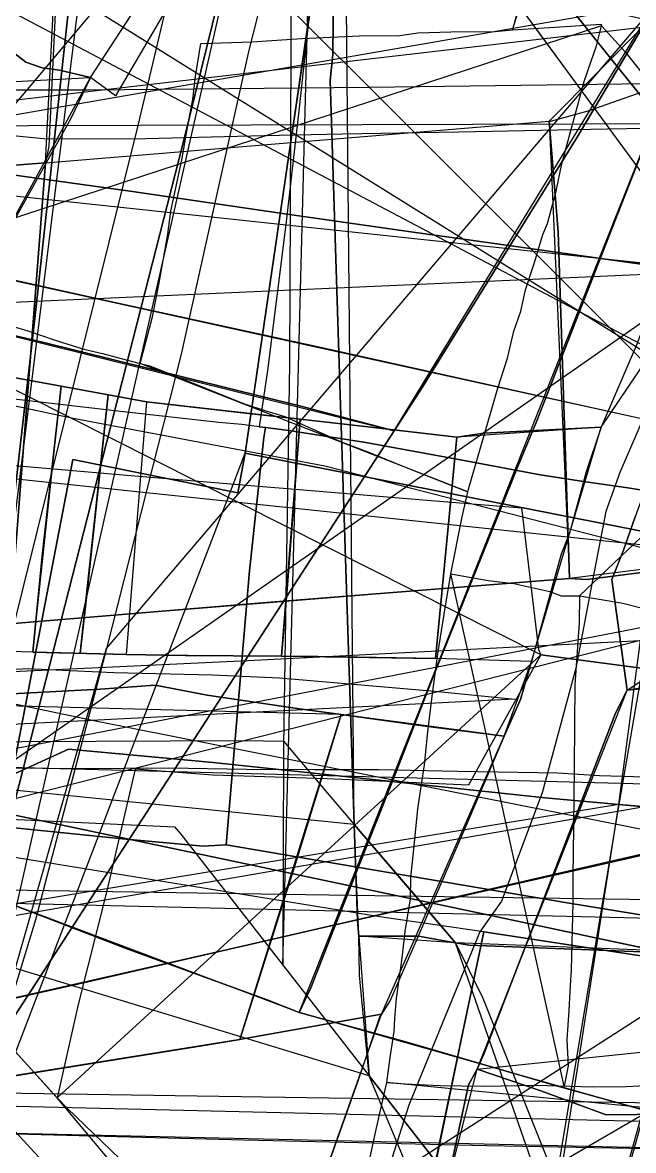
# Model space of a CAD drawing. Extents: x -6790 to 12600, y -1098 to 2171.
# Drawn here: x 247.7 to 294.5, y 239.5 to 325.9 of the extents above; entities that cross this region are included whole.
import ezdxf

# ---------------------------------------------------------------- set-up
doc = ezdxf.new("R2010")
doc.units = 0

msp = doc.modelspace()

# ---------------------------------------------------------------- linework, layer by layer
for points in [[(273.011, 566.769), (271.238, 558.736), (267.267, 540.288), (259.546, 503.557), (258.891, 500.822), (256.872, 459.622), (253.767, 402.415), (252.205, 369.351), (251.312, 350.613), (249.68, 316.396), (249.426, 315.129), (221.478, 313.005), (221.952, 331.559), (222.118, 385.626), (222.289, 409.28), (222.815, 464.58), (223.302, 499.559), (215.453, 500.954), (212.137, 557.979), (209.489, 607.653)], [(303.732, 173.172), (284.394, 158.059), (280.589, 155.094), (239.695, 139.539), (201.793, 125.282), (186.196, 119.29), (143.088, 126.275), (131.294, 128.186), (128.262, 128.676), (124.379, 129.278), (118.024, 129.785), (110.821, 133.719), (105.273, 136.844), (100.214, 139.673), (92.049, 145.144), (84.218, 150.48), (80.215, 153.149), (696.254, 582.599)], [(295.527, 254.346), (282.987, 256.267), (282.987, 256.267), (275.18, 257.406), (243.894, 262.47), (248.636, 303.439), (252.679, 340.689), (257.881, 385.103), (254.401, 421.172), (259.866, 448.662), (266.622, 485.069), (280.23, 555.874), (288.74, 549.561), (289.133, 549.075), (291.654, 548.335), (311.75, 543.988)], [(516.56, 78.963), (56.404, 538.367)], [(296.406, 463.655), (291.419, 441.409), (289.122, 433.64), (287.155, 425.173), (286.658, 420.903), (283.312, 405.172), (278.24, 380.016), (273.148, 355.396), (271.466, 350.135), (269.741, 342.414), (265.005, 323.742), (259.803, 300.497), (254.097, 277.969), (460.985, 520.298)], [(269.474, 370.142), (262.534, 343.426), (256.466, 317.891), (245.421, 273.547), (238.81, 247.23), (235.874, 235.519), (235.255, 231.251), (235.157, 228.091), (235.641, 225.443), (223.7, 509.595)], [(315.84, 481.476), (286.979, 491.182), (261.787, 499.708), (258.891, 500.822), (256.872, 459.622), (253.767, 402.415), (252.205, 369.351), (251.312, 350.613), (249.68, 316.396), (249.426, 315.129), (249.426, 315.129), (287.99, 318.311), (288.093, 318.319), (290.99, 319.109), (309.432, 325.584)], [(335.423, 271.592), (244.455, 399.119), (244.455, 399.119), (245.141, 398.117), (248.904, 389.727), (249.742, 387.841), (251.989, 382.94), (253.355, 379.898), (254.964, 376.116), (259.709, 365.44), (260.378, 364.133), (261.095, 363.958), (264.097, 360.142), (266.432, 357.042), (270.917, 351.162), (274.336, 346.891), (277.145, 343.365), (280.357, 339.236), (283.067, 335.626), (285.995, 331.879), (289.623, 326.956), (292.784, 323.022), (295.158, 320.104)], [(146.37, 394.556), (159.266, 365.447), (166.354, 349.384), (171.331, 340.561), (182.492, 324.574), (195.84, 304.062), (209.113, 282.72), (222.234, 268.543), (239.642, 249.061), (248.921, 239.037), (252.77, 232.06), (260.669, 214.258), (267.164, 193.528), (273.018, 181.219), (279.875, 175.926), (302.288, 163.737)], [(257.881, 385.103), (252.679, 340.689), (248.636, 303.439), (243.894, 262.47), (230.9, 264.724), (226.733, 265.552), (226.238, 265.651), (204.249, 268.197), (196.715, 269.136), (193.146, 269.428), (186.394, 270.209), (189.255, 298.574), (192.079, 326.144), (198.606, 392.913)], [(255.123, 238.901), (251.089, 242.772), (250.307, 243.572), (249.894, 243.995), (246.684, 247.583), (229.706, 266.274), (214.02, 283.38), (209.307, 288.624), (209.222, 288.776), (208.31, 290.424), (203.484, 297.841), (193.919, 313.071), (180.848, 334.181), (175.845, 342.551), (175.718, 342.652), (175.231, 343.041), (171.815, 351.402), (159.05, 384.13)], [(208.466, 380.284), (203.636, 298.258), (201.862, 271.648), (201.571, 267.292), (223.672, 265.969), (259.291, 264.316), (259.78, 263.735), (266.548, 255.079), (274.203, 245.258), (273.473, 252.964), (273.412, 255.947), (273.314, 257.106), (273.071, 264.492), (271.986, 297.377), (271.222, 321.432), (271.417, 323.419), (271.525, 333.221), (272.074, 355.061), (272.17, 359.763), (272.56, 379.096)], [(559.298, 356.173), (85.187, 301.129), (85.187, 301.129), (100.686, 307.605), (132.216, 322.733), (156.049, 331.81), (172.981, 338.339), (200.264, 348.424), (224.628, 357.341), (235.722, 361.535), (254.3, 369.656), (269.322, 372.894), (290.129, 376.344), (302.178, 378.998)], [(559.298, 356.173), (85.187, 301.129), (85.187, 301.129), (100.686, 307.605), (132.216, 322.733), (156.049, 331.81), (172.981, 338.339), (200.264, 348.424), (224.628, 357.341), (235.722, 361.535), (254.3, 369.656), (269.322, 372.894), (290.129, 376.344), (302.178, 378.998)], [(295.158, 320.104), (292.784, 323.022), (289.623, 326.956), (285.995, 331.879), (283.067, 335.626), (280.357, 339.236), (277.145, 343.365), (274.336, 346.891), (270.917, 351.162), (266.432, 357.042), (264.097, 360.142), (261.095, 363.958), (260.378, 364.133), (259.709, 365.44), (254.964, 376.116)], [(355.612, 263.115), (216.079, 349.947), (216.079, 349.947), (226.794, 354.437), (232.072, 357.927), (239.693, 364.967), (244.514, 368.826), (252.235, 373.127), (254.561, 374.78), (263.24, 367.429), (270, 359.952), (277.216, 352.234), (281.123, 348.855), (291.8, 343.571), (301.942, 342.22)], [(300.07, 265.404), (293.329, 266.02), (287.695, 266.536), (262.266, 269.224), (251.178, 270.263), (242.042, 266.102), (222.481, 257.528), (219.82, 255.84), (208.457, 249.048), (194.506, 240.821), (187.826, 237.024), (186.532, 236.532), (156.803, 229.361), (156.449, 235.3), (155.952, 243.415), (154.026, 274.833), (152.137, 307.582), (150.982, 323.152), (148.26, 366.55), (160.073, 371.466)], [(197.314, 370.839), (200.833, 360.279), (203.5, 352.273), (206.393, 343.835), (208.567, 337.178), (211.648, 327.706), (213.922, 321.124), (216.411, 313.361), (216.825, 312.07), (218.021, 308.352), (221.81, 297.412), (226.16, 285.017), (233.751, 263.97), (238.848, 249.353), (251.977, 252.303), (301.322, 263.655)], [(359.158, 267.405), (214.904, 343.544), (214.904, 343.544), (215.458, 347.182), (216.292, 350.897), (216.885, 353.912), (217.617, 357.422), (219.037, 357.993), (222.536, 358.891), (225.89, 359.802), (227.66, 360.694), (229.899, 362.092), (231.233, 363.119), (233.131, 365.345), (234.924, 367.888), (236.8, 370.695)], [(235.641, 225.443), (239.627, 239.888), (246.227, 262.967), (259.936, 316.56), (266.31, 342.446), (238.969, 349.548), (217.397, 355.138), (201.902, 359.058), (189.761, 293.463), (183.137, 257.742), (179.683, 239.689), (181.375, 239.13)], [(323.004, 342.564), (288.738, 351.368), (274.424, 354.938), (269.92, 356.553), (269.794, 356.599), (266.31, 342.446), (259.936, 316.56), (246.227, 262.967), (239.627, 239.888), (235.641, 225.443), (235.985, 215.479), (237.379, 215.018), (237.379, 215.018), (255.557, 204.834), (256.999, 204.122), (253.901, 195.081), (269.944, 185.082), (266.014, 165.283), (265.651, 163.723), (260.011, 129.493), (258.88, 121.157), (258.352, 119.992), (253.7, 92.496)], [(264.293, 336.49), (254.79, 320.269), (252.856, 321.669), (250.486, 322.216), (249.155, 322.408), (247.925, 322.826), (245.951, 324.36), (242.522, 324.755), (231.545, 326.097)], [(299.974, 333.632), (290.15, 317.092), (278.318, 298.009), (276.114, 294.613), (262.3, 273.332), (241.265, 240.976), (264.633, 240.341), (283.226, 239.927), (310.578, 239.398)], [(243.919, 331.763), (236.24, 311.709), (229.929, 295.059), (222.618, 276.32), (219.996, 270.415), (245.033, 259.077), (246.873, 258.363), (246.873, 258.363), (255.512, 255.014), (266.409, 251.065), (268.85, 250.094), (269.735, 251.993), (271.433, 256.309), (276.15, 268.184), (279.075, 275.731), (282.032, 283.003), (285.48, 291.572), (287.005, 295.257), (293.497, 311.832), (297.386, 321.759)], [(243.919, 331.763), (236.24, 311.709), (229.929, 295.059), (222.618, 276.32), (219.996, 270.415), (245.033, 259.077), (246.873, 258.363), (246.873, 258.363), (255.512, 255.014), (266.409, 251.065), (268.85, 250.094), (269.735, 251.993), (271.433, 256.309), (276.15, 268.184), (279.075, 275.731), (282.032, 283.003), (285.48, 291.572), (287.005, 295.257), (293.497, 311.832), (297.386, 321.759)], [(811.441, 252.44), (77.961, 330.604), (77.961, 330.604), (122.825, 322.182), (148.197, 318.234), (158.59, 316.376), (195.167, 308.189), (215.14, 303.37), (227.506, 300.7), (251.543, 295.59), (270.819, 291.933), (304.203, 283.34)], [(296.8, 325.743), (289.553, 327.431), (284.554, 328.598), (282.885, 328.787), (277.924, 329.366), (269.965, 330.172), (269.724, 327.354), (268.814, 319.101), (267.86, 310.602), (266.415, 299.242), (265.793, 294.934), (266.261, 294.872), (268.056, 294.63), (273.947, 293.722), (281.626, 292.315), (287.315, 291.248), (290.805, 290.715), (294.014, 290.253), (299.832, 289.323)], [(269.724, 327.354), (268.814, 319.101), (267.86, 310.602), (266.415, 299.242), (265.793, 294.934), (264.465, 295.113), (262.706, 295.243), (255.402, 296.065), (245.668, 297.19), (239.215, 298.127), (235.804, 298.531), (227.26, 299.67), (221.297, 300.456), (217.699, 300.629), (212.125, 301.321), (207.33, 301.963), (199.947, 302.893), (196.147, 303.304), (189.239, 304.061), (185.036, 304.357), (174.934, 306.001), (168.574, 306.866)], [(159.946, 316.716), (252.856, 321.669), (252.856, 321.669), (250.486, 322.216), (249.155, 322.408), (247.925, 322.826), (245.951, 324.36), (242.522, 324.755), (231.545, 326.097), (229.616, 326.379), (225.259, 311.363), (223.368, 305.307), (212.646, 308.03), (211.735, 308.179), (211.586, 309.538), (209.167, 310.316), (197.634, 313.514), (192.398, 298.525), (192.39, 296.872), (187.768, 297.609), (176.621, 297.67), (174.985, 304.992), (174.596, 306.137), (171.487, 304.869)], [(210.218, 326.835), (212.165, 324.249), (213.646, 322.317), (215.08, 320.446), (218.481, 315.952), (220.189, 313.7), (221.466, 312.916), (225.339, 310.056), (226.878, 309.06), (234.849, 303.898), (236.562, 311.085), (237.784, 315.588), (244.856, 314.491), (255.91, 312.961), (267.581, 311.239), (277.578, 309.834), (282.168, 309.189), (299.395, 306.768)], [(231.545, 326.097), (242.522, 324.755), (245.951, 324.36), (247.925, 322.826), (249.155, 322.408), (250.486, 322.216), (252.856, 321.669), (251.357, 318.532), (242.656, 302.936), (240.266, 298.473), (237.878, 295.513), (229.717, 282.233), (224.274, 273.702), (221.86, 270.065), (210.564, 250.481), (207.99, 245.648), (205.795, 241.802), (200.436, 242.018), (197.179, 241.822), (191.631, 242.063), (173.748, 243.046), (163.656, 243.64)], [(245.649, 302.974), (248.073, 302.268), (250.147, 301.565), (252.359, 300.879), (253.783, 300.535), (255.984, 299.958), (256.664, 299.78), (257.604, 303.339), (258.137, 305.934), (258.8, 309.668), (259.025, 311.43), (259.379, 313.076), (259.897, 315.485), (260.354, 318.132), (260.696, 319.986), (260.913, 321.749), (261.325, 324.258), (265.222, 324.39), (269.063, 324.657), (274.017, 324.886), (276.384, 324.854), (277.932, 325.082), (280.473, 325.155), (283.87, 325.188), (285.176, 325.316), (289.632, 325.598), (291.975, 325.743), (292.005, 325.624), (234.448, 306.776)], [(274.278, 239.022), (274.697, 240.906), (275.155, 242.962), (275.552, 244.749), (275.831, 246.662), (276.12, 248.638), (276.174, 249.629), (276.31, 251.157), (276.606, 253.325), (276.764, 254.487), (276.961, 256.284), (277.37, 258.804), (277.413, 260.418), (277.629, 262.601), (277.935, 265.69), (278.438, 269.049), (278.697, 271.574), (279.036, 274.303), (279.457, 277.539), (279.954, 280.575), (280.462, 283.682), (281.333, 288.045), (281.81, 290.146), (283.194, 294.907), (284.057, 297.874), (284.814, 300.167), (285.292, 302.236), (285.831, 303.771), (286.193, 305.397), (286.862, 307.513), (287.51, 309.641), (287.861, 310.495), (288.531, 312.964), (288.966, 315.054), (289.753, 317.969), (290.67, 321.367), (291.218, 322.922), (291.628, 324.088), (292.005, 325.624), (293.808, 323.615), (295.162, 321.912)], [(297.303, 300.469), (293.415, 291.425), (292.325, 288.449), (291.294, 283.029), (290.027, 276.46), (287.464, 266.915), (284.342, 258.608), (282.692, 256.281), (279.599, 248.739), (277.248, 243.008), (274.639, 234.841), (272.686, 229.24), (437.585, 325.037)], [(162.528, 324.503), (180.052, 320.716), (208, 314.678), (208.224, 314.629), (214.341, 313.296), (222.48, 311.514), (231.724, 309.54), (242.05, 307.262), (253.896, 304.649), (270.619, 300.999), (301.168, 294.212)], [(299.362, 241.505), (288.379, 244.535), (276.909, 247.889), (268.85, 250.094), (269.735, 251.993), (271.433, 256.309), (276.15, 268.184), (279.075, 275.731), (282.032, 283.003), (285.48, 291.572), (287.005, 295.257), (293.497, 311.832), (297.386, 321.759)], [(299.362, 241.505), (288.379, 244.535), (276.909, 247.889), (268.85, 250.094), (269.735, 251.993), (271.433, 256.309), (276.15, 268.184), (279.075, 275.731), (282.032, 283.003), (285.48, 291.572), (287.005, 295.257), (293.497, 311.832), (297.386, 321.759)], [(329.224, 318.972), (290.328, 281.984), (290.328, 281.984), (293.632, 281.416), (295.252, 281.007)], [(294.652, 301.111), (291.986, 294.889), (282.983, 294.451), (280.92, 294.144), (280.92, 294.144), (273.67, 294.977), (268.932, 295.511), (264.768, 295.981), (257.156, 296.829), (250.627, 298.038), (247.688, 298.583), (237.682, 300.326), (237.708, 302.315), (238.825, 311.625), (239.592, 317.948), (246.401, 317.284), (249.552, 316.968), (257.096, 317.002), (266.13, 317.21), (272.168, 317.339), (281.048, 317.514), (292.433, 317.722), (302.911, 317.907)], [(294.652, 301.111), (291.986, 294.889), (282.983, 294.451), (280.92, 294.144), (280.92, 294.144), (273.67, 294.977), (268.932, 295.511), (264.768, 295.981), (257.156, 296.829), (250.627, 298.038), (247.688, 298.583), (237.682, 300.326), (237.708, 302.315), (238.825, 311.625), (239.592, 317.948), (246.401, 317.284), (249.552, 316.968), (257.096, 317.002), (266.13, 317.21), (272.168, 317.339), (281.048, 317.514), (292.433, 317.722), (302.911, 317.907)], [(299.395, 306.768), (282.168, 309.189), (277.578, 309.834), (267.581, 311.239), (255.91, 312.961), (244.856, 314.491), (237.784, 315.588), (236.562, 311.085), (234.849, 303.898), (236.409, 292.891), (255.951, 291.194), (278.65, 289.322), (285.874, 288.718), (287.183, 277.878), (287.37, 277.472), (287.37, 277.472), (310.603, 274.394)], [(819.413, 230.742), (92.901, 307.155), (92.901, 307.155), (151.382, 293.108), (169.37, 289.883), (205.992, 282.358), (253.365, 272.396), (302.959, 262.577)], [(294.652, 301.111), (291.986, 294.889), (290.84, 291.48), (289.555, 286.79), (288.913, 285.165), (287.842, 281.324), (286.652, 276.968), (286.652, 276.968), (285.793, 274.056), (284.548, 271.242), (281.777, 264.725), (278.132, 256.355), (275.806, 251.014), (275.157, 249.968), (275.012, 249.735), (273.354, 244.832), (270.087, 235.734)], [(294.652, 301.111), (291.986, 294.889), (290.84, 291.48), (289.555, 286.79), (288.913, 285.165), (287.842, 281.324), (286.652, 276.968), (286.652, 276.968), (285.793, 274.056), (284.548, 271.242), (281.777, 264.725), (278.132, 256.355), (275.806, 251.014), (275.157, 249.968), (275.012, 249.735), (273.354, 244.832), (270.087, 235.734)], [(246.298, 264.297), (249.3, 264.008), (255.304, 263.396), (261.498, 262.825), (263.26, 262.933), (263.26, 262.933), (265.038, 283.889), (266.146, 294.107), (266.261, 294.872), (265.793, 294.934), (264.465, 295.113), (262.706, 295.243), (255.402, 296.065), (245.668, 297.19)], [(299.832, 289.323), (294.014, 290.253), (290.805, 290.715), (287.315, 291.248), (281.626, 292.315), (273.947, 293.722), (268.056, 294.63), (266.261, 294.872), (266.146, 294.107), (265.038, 283.889), (265.038, 283.889), (263.26, 262.933), (271.937, 261.46), (289.53, 258.468), (306.572, 255.682)], [(236.409, 292.891), (255.951, 291.194), (278.65, 289.322), (285.874, 288.718), (287.183, 277.878), (287.37, 277.472), (287.37, 277.472), (282.944, 269.528), (281.815, 267.487), (270.982, 267.988), (262.235, 268.274), (256.294, 268.718), (254.128, 259.413), (251.921, 250.718), (250.307, 243.572), (249.894, 243.995), (246.684, 247.583)], [(311.025, 236.088), (291.752, 228.878), (275.831, 222.875), (274.109, 221.941), (242.208, 205.366), (231.998, 200.014), (229.277, 198.663), (226.52, 197.365), (196.883, 186.824), (196.724, 187.874), (198.993, 220.321), (203.155, 276.159), (203.193, 276.409), (203.193, 276.409), (208.379, 276.825), (233.057, 278.804), (246.688, 279.841), (265.734, 281.432), (289.56, 283.311), (290.873, 283.244), (334.1, 288.747)], [(318.932, 249.961), (284.017, 257.427), (248.664, 264.879), (212.935, 272.337), (208, 273.447), (207.587, 273.54), (185.198, 278.575), (179.88, 279.771), (144.465, 287.728)], [(257.993, 103.576), (257.193, 120.51), (256.14, 137.604), (256.406, 139.332), (258.529, 148.532), (258.651, 149.025), (263.59, 168.877), (267.955, 187.023), (270.831, 198.72), (273.204, 208.369), (275.255, 216.518), (277.8, 227.561), (278.605, 230.585), (279.76, 234.923), (281.806, 244.561), (282.479, 245.763), (282.988, 246.915), (285.36, 253.045), (293.088, 273.018), (293.976, 274.761), (292.806, 283.226), (293.683, 285.488), (294.591, 288.028)], [(257.993, 103.576), (257.193, 120.51), (256.14, 137.604), (256.406, 139.332), (258.529, 148.532), (258.651, 149.025), (263.59, 168.877), (267.955, 187.023), (270.831, 198.72), (273.204, 208.369), (275.255, 216.518), (277.8, 227.561), (278.605, 230.585), (279.76, 234.923), (281.806, 244.561), (282.479, 245.763), (282.988, 246.915), (285.36, 253.045), (293.088, 273.018), (293.976, 274.761), (292.806, 283.226), (293.683, 285.488), (294.591, 288.028)], [(294.591, 288.028), (293.683, 285.488), (292.806, 283.226), (293.976, 274.761), (293.976, 274.761), (310.167, 276.392)], [(294.591, 288.028), (293.683, 285.488), (292.806, 283.226), (293.976, 274.761), (293.976, 274.761), (310.167, 276.392)], [(246.839, 274.494), (253.597, 274.841), (257.814, 275.163), (261.805, 274.387), (268.886, 273.346), (272.077, 272.9), (278.312, 272.026), (284.548, 271.242), (285.793, 274.056), (286.652, 276.968), (279.283, 277.18), (270.278, 277.355), (267.499, 277.372), (260.12, 277.417), (255.598, 277.505), (248.56, 277.673), (248.448, 277.676), (238.871, 277.954)], [(246.839, 274.494), (253.597, 274.841), (257.814, 275.163), (261.805, 274.387), (268.886, 273.346), (272.077, 272.9), (278.312, 272.026), (284.548, 271.242), (285.793, 274.056), (286.652, 276.968), (279.283, 277.18), (270.278, 277.355), (267.499, 277.372), (260.12, 277.417), (255.598, 277.505), (248.56, 277.673), (248.448, 277.676), (238.871, 277.954)], [(310.603, 274.394), (287.37, 277.472), (282.944, 269.528), (281.815, 267.487), (270.982, 267.988), (262.235, 268.274), (256.294, 268.718), (254.128, 259.413), (251.921, 250.718), (250.307, 243.572), (251.089, 242.772), (255.123, 238.901), (255.655, 237.656), (256.003, 236.788), (264.213, 234.874), (299.032, 226.171)], [(304.053, 242.397), (292.37, 242.265), (287.346, 244.104), (282.479, 245.763), (282.988, 246.915), (285.36, 253.045), (293.088, 273.018), (293.976, 274.761), (310.167, 276.392)], [(304.053, 242.397), (292.37, 242.265), (287.346, 244.104), (282.479, 245.763), (282.988, 246.915), (285.36, 253.045), (293.088, 273.018), (293.976, 274.761), (310.167, 276.392)], [(489.468, 262.504), (100.352, 272.677)], [(159.701, 271.551), (173.072, 271.077), (189.329, 270.5), (199.373, 270.249), (207.237, 269.948), (216.1, 269.91), (218.48, 269.69), (220.829, 269.675), (222.912, 269.749), (225.646, 269.66), (238.824, 269.22), (245.247, 268.92), (246.182, 268.817), (252.183, 268.761), (258.85, 268.82), (264.848, 268.721), (270.036, 268.706), (274.92, 268.691), (280.986, 268.577), (288.627, 268.434), (291.86, 268.236), (298.805, 268.024)], [(159.701, 271.551), (173.072, 271.077), (189.329, 270.5), (199.373, 270.249), (207.237, 269.948), (216.1, 269.91), (218.48, 269.69), (220.829, 269.675), (222.912, 269.749), (225.646, 269.66), (238.824, 269.22), (245.247, 268.92), (246.182, 268.817), (252.183, 268.761), (258.85, 268.82), (264.848, 268.721), (270.036, 268.706), (274.92, 268.691), (280.986, 268.577), (288.627, 268.434), (291.86, 268.236), (298.805, 268.024)], [(159.701, 271.551), (173.072, 271.077), (189.329, 270.5), (199.373, 270.249), (207.237, 269.948), (216.1, 269.91), (218.48, 269.69), (220.829, 269.675), (222.912, 269.749), (225.646, 269.66), (238.824, 269.22), (245.247, 268.92), (246.182, 268.817), (252.183, 268.761), (258.85, 268.82), (264.848, 268.721), (270.036, 268.706), (274.92, 268.691), (280.986, 268.577), (288.627, 268.434), (291.86, 268.236), (298.805, 268.024)], [(306.572, 255.682), (289.53, 258.468), (271.937, 261.46), (263.26, 262.933), (261.498, 262.825), (255.304, 263.396), (249.3, 264.008), (246.298, 264.297), (245.912, 262.905), (244.964, 253.358), (244.073, 243.928), (243.37, 236.493)], [(301.322, 263.655), (251.977, 252.303), (238.848, 249.353), (239.129, 246.565), (246.018, 216.775), (246.061, 216.451), (256.214, 216.897), (279.707, 217.658), (315.041, 218.892)], [(299.362, 241.505), (288.379, 244.535), (276.909, 247.889), (268.85, 250.094), (266.409, 251.065), (255.512, 255.014), (246.873, 258.363), (243.068, 247.747), (242.022, 245.856), (236.738, 231.788), (233.025, 221.662), (232.636, 220.634), (231.081, 217.516), (229.331, 214.193), (228.68, 212.97), (227.527, 208.824), (224.141, 198.333), (220.611, 187.422), (217.452, 177.655), (212.258, 161.245), (206.904, 144.327), (202.435, 130.208), (198.153, 116.212), (194.1, 102.965)], [(299.362, 241.505), (288.379, 244.535), (276.909, 247.889), (268.85, 250.094), (266.409, 251.065), (255.512, 255.014), (246.873, 258.363), (243.068, 247.747), (242.022, 245.856), (236.738, 231.788), (233.025, 221.662), (232.636, 220.634), (231.081, 217.516), (229.331, 214.193), (228.68, 212.97), (227.527, 208.824), (224.141, 198.333), (220.611, 187.422), (217.452, 177.655), (212.258, 161.245), (206.904, 144.327), (202.435, 130.208), (198.153, 116.212), (194.1, 102.965)], [(295.389, 218.07), (293.277, 220.794), (279.94, 237.897), (274.203, 245.258), (273.473, 252.964), (273.412, 255.947), (277.985, 255.932), (280.824, 255.433), (281.861, 255.251), (297.09, 254.652)], [(80.513, 210.987), (86.462, 247.533), (109.767, 246.436), (119.912, 246.133), (129.529, 245.711), (137.457, 245.051), (152.68, 244.194), (163.656, 243.64), (173.748, 243.046), (191.631, 242.063), (197.179, 241.822), (200.436, 242.018), (205.795, 241.802), (212.559, 241.529), (234.53, 241.081), (240.995, 240.984), (241.265, 240.976), (264.633, 240.341), (283.226, 239.927), (310.578, 239.398)], [(296.492, 220.874), (280.839, 229.359), (278.605, 230.585), (279.76, 234.923), (281.806, 244.561), (282.479, 245.763), (287.346, 244.104), (292.37, 242.265), (304.053, 242.397)], [(296.492, 220.874), (280.839, 229.359), (278.605, 230.585), (279.76, 234.923), (281.806, 244.561), (282.479, 245.763), (287.346, 244.104), (292.37, 242.265), (304.053, 242.397)], [(377.644, 234.775), (275.552, 244.749), (275.552, 244.749), (276.988, 244.631), (279.65, 244.509), (282.971, 244.45), (286.998, 244.526), (291.282, 244.417), (293.907, 244.427), (295.876, 244.525)]]:
    msp.add_lwpolyline(points)
for points in [[(276.312, 586.159), (272.835, 519.367), (270.145, 464.223), (268.935, 435.306), (268.732, 387.051), (268.446, 356.516), (268.232, 329.699), (268.118, 299.736), (267.652, 270.527), (267.599, 253.73), (276.312, 586.159)], [(280.23, 555.874), (266.622, 485.069), (259.866, 448.662), (254.401, 421.172), (257.881, 385.103), (252.679, 340.689), (248.636, 303.439), (243.894, 262.47), (280.23, 555.874)], [(258.891, 500.822), (256.872, 459.622), (253.767, 402.415), (252.205, 369.351), (251.312, 350.613), (249.68, 316.396), (249.426, 315.129), (258.891, 500.822)], [(226.333, 412.573), (238.915, 411.685), (276.746, 408.698), (280.736, 408.297), (279.772, 401.1), (275.269, 367.113), (272.238, 343.181), (272.076, 342.696), (271.914, 342.21), (268.655, 319.716), (264.718, 292.906), (264.157, 289.861), (251.5, 292.427), (238.341, 224.172), (234.66, 224.601), (206.859, 229.069), (194.878, 231.137), (207.258, 302.874), (219.736, 375.265), (225.752, 409.887), (226.333, 412.573)], [(239.846, 389.648), (260.806, 361.343), (280.085, 334.794), (300.883, 306.455), (314.291, 288.716), (321.916, 278.047), (327.969, 269.572), (239.846, 389.648)], [(90.869, 291.694), (104.988, 298.063), (138.482, 313.191), (175.638, 326.992), (192.783, 334.476), (219.853, 344.774), (235.884, 350.453), (247.243, 354.859), (258.708, 360.061), (271.394, 363.829), (292.467, 367.704), (312.956, 372.11), (328.402, 373.702), (346.025, 377.736), (364.444, 380.815), (370.813, 382.142), (383.128, 384.106), (406.855, 379.913), (443.799, 374.233), (474.532, 369.244), (488.97, 366.855), (506.481, 363.824), (90.869, 291.694)], [(90.869, 291.694), (104.988, 298.063), (138.482, 313.191), (175.638, 326.992), (192.783, 334.476), (219.853, 344.774), (235.884, 350.453), (247.243, 354.859), (258.708, 360.061), (271.394, 363.829), (292.467, 367.704), (312.956, 372.11), (328.402, 373.702), (346.025, 377.736), (364.444, 380.815), (370.813, 382.142), (383.128, 384.106), (406.855, 379.913), (443.799, 374.233), (474.532, 369.244), (488.97, 366.855), (506.481, 363.824), (90.869, 291.694)], [(310.818, 350.153), (308.564, 350.612), (297.798, 353.738), (297.141, 356.051), (270.409, 358.615), (252.464, 360.265), (211.554, 366.995), (211.225, 367.116), (208.898, 330.91), (208.656, 321.783), (208.499, 315.891), (208.224, 314.629), (214.341, 313.296), (222.48, 311.514), (231.724, 309.54), (242.05, 307.262), (253.896, 304.649), (270.619, 300.999), (301.168, 294.212), (305.41, 293.254), (305.717, 296.835), (308.735, 326.292), (310.818, 350.153)], [(279.448, 362.394), (279.22, 361.972), (264.293, 336.49), (254.79, 320.269), (252.856, 321.669), (251.357, 318.532), (242.656, 302.936), (249.182, 301.415), (269.073, 296.48), (276.114, 294.613), (278.318, 298.009), (290.15, 317.092), (299.974, 333.632), (307.154, 345.718), (308.577, 347.738), (308.814, 348.101), (302.98, 350.886), (289.132, 357.511), (279.448, 362.394)], [(279.448, 362.394), (279.22, 361.972), (264.293, 336.49), (254.79, 320.269), (252.856, 321.669), (279.448, 362.394)], [(272.17, 359.763), (272.074, 355.061), (271.525, 333.221), (271.417, 323.419), (271.222, 321.432), (271.986, 297.377), (273.071, 264.492), (272.17, 359.763)], [(273.071, 264.492), (271.986, 297.377), (271.222, 321.432), (271.417, 323.419), (271.525, 333.221), (272.074, 355.061), (272.17, 359.763), (274.381, 359.308), (289.434, 356.343), (319.638, 350.461), (335.549, 347.26), (334.014, 305.872), (331.504, 267.921), (330.778, 253.478), (329.533, 253.595), (317.138, 254.029), (297.09, 254.652), (281.861, 255.251), (280.824, 255.433), (277.985, 255.932), (273.412, 255.947), (273.314, 257.106), (273.071, 264.492)], [(266.31, 342.446), (238.969, 349.548), (217.397, 355.138), (201.902, 359.058), (189.761, 293.463), (183.137, 257.742), (179.683, 239.689), (266.31, 342.446)], [(287.99, 318.311), (288.093, 318.319), (290.99, 319.109), (309.432, 325.584), (309.817, 326.487), (320.031, 348.439), (321.557, 352.096), (287.99, 318.311)], [(289.56, 283.311), (288.688, 309.857), (287.99, 318.311), (288.093, 318.319), (290.99, 319.109), (309.432, 325.584), (309.817, 326.487), (320.031, 348.439), (321.557, 352.096), (339.663, 351.451), (372.054, 350.536), (388.663, 350.056), (384.637, 340.235), (372.751, 311.238), (370.409, 305.895), (361.259, 292.26), (334.1, 288.747), (290.873, 283.244), (289.56, 283.311)], [(308.814, 348.101), (308.577, 347.738), (307.154, 345.718), (299.974, 333.632), (290.15, 317.092), (278.318, 298.009), (276.114, 294.613), (308.814, 348.101)], [(266.31, 342.446), (259.936, 316.56), (246.227, 262.967), (239.627, 239.888), (235.641, 225.443), (235.985, 215.479), (237.379, 215.018), (266.31, 342.446)], [(272.076, 342.696), (271.914, 342.21), (268.655, 319.716), (264.718, 292.906), (272.076, 342.696)], [(272.076, 342.696), (281.809, 340.382), (321.62, 333.341), (336.581, 330.826), (363.107, 326.37), (364.655, 326.091), (356.952, 274.897), (313.497, 283.312), (264.718, 292.906), (268.655, 319.716), (271.914, 342.21), (272.076, 342.696)], [(282.38, 196.696), (290.794, 226.359), (297.733, 251.195), (308.328, 289.461), (317.501, 321.974), (323.004, 342.564), (282.38, 196.696)], [(285.176, 325.316), (285.615, 326.684), (286.228, 327.812), (287.034, 330.782), (287.548, 334.313), (288.355, 337.809), (288.576, 338.024), (285.176, 325.316)], [(109.881, 329.06), (129.254, 329.393), (148.46, 327.435), (158.25, 326.227), (169.082, 324.519), (190.038, 322.228), (216.492, 321.394), (232.66, 320.776), (236.68, 320.612), (240.316, 320.722), (252.785, 320.722), (274.194, 320.913), (299.404, 321.241), (313.922, 321.46), (329.59, 322.417), (349.386, 323.729), (367.049, 325.014), (383.974, 325.425), (401.911, 326.272), (419.984, 327.147), (437.21, 328.186), (451.647, 328.596), (456.02, 328.398), (109.881, 329.06)], [(297.485, 322.014), (297.386, 321.759), (293.497, 311.832), (287.005, 295.257), (285.48, 291.572), (282.032, 283.003), (279.075, 275.731), (276.15, 268.184), (271.433, 256.309), (269.735, 251.993), (268.85, 250.094), (297.485, 322.014)], [(297.485, 322.014), (297.386, 321.759), (293.497, 311.832), (287.005, 295.257), (285.48, 291.572), (282.032, 283.003), (279.075, 275.731), (276.15, 268.184), (271.433, 256.309), (269.735, 251.993), (268.85, 250.094), (297.485, 322.014)], [(252.856, 321.669), (251.357, 318.532), (242.656, 302.936), (252.856, 321.669)], [(239.592, 317.948), (246.401, 317.284), (249.552, 316.968), (257.096, 317.002), (266.13, 317.21), (272.168, 317.339), (281.048, 317.514), (292.433, 317.722), (302.911, 317.907), (307.678, 318.146), (239.592, 317.948)], [(289.56, 283.311), (265.734, 281.432), (246.688, 279.841), (249.426, 315.129), (287.99, 318.311), (288.688, 309.857), (289.56, 283.311)], [(289.56, 283.311), (288.688, 309.857), (287.99, 318.311), (289.56, 283.311)], [(307.678, 318.146), (305.129, 315.24), (299.681, 308.426), (296.99, 305.035), (295.341, 302.907), (294.652, 301.111), (291.986, 294.889), (307.678, 318.146)], [(246.688, 279.841), (233.057, 278.804), (208.379, 276.825), (203.193, 276.409), (208.589, 311.94), (219.103, 312.825), (221.478, 313.005), (249.426, 315.129), (246.688, 279.841)], [(234.849, 303.898), (236.562, 311.085), (237.784, 315.588), (244.856, 314.491), (255.91, 312.961), (267.581, 311.239), (277.578, 309.834), (282.168, 309.189), (299.395, 306.768), (234.849, 303.898)], [(208.224, 314.629), (214.341, 313.296), (222.48, 311.514), (231.724, 309.54), (242.05, 307.262), (253.896, 304.649), (270.619, 300.999), (301.168, 294.212), (305.41, 293.254), (208.224, 314.629)], [(354.541, 314.532), (338.532, 313.823), (322.557, 313.038), (314.83, 312.73), (310.644, 310.76), (308.505, 309.498), (304.303, 304.927), (303.026, 303.173), (302.256, 301.757), (298.516, 296.185), (297.285, 294.646), (296.161, 292.384), (294.591, 288.028), (293.683, 285.488), (292.806, 283.226), (293.976, 274.761), (354.541, 314.532)], [(234.849, 303.898), (236.409, 292.891), (255.951, 291.194), (278.65, 289.322), (285.874, 288.718), (287.183, 277.878), (287.37, 277.472), (234.849, 303.898)], [(242.656, 302.936), (249.182, 301.415), (269.073, 296.48), (276.114, 294.613), (262.3, 273.332), (241.265, 240.976), (240.995, 240.984), (234.53, 241.081), (212.559, 241.529), (205.795, 241.802), (207.99, 245.648), (210.564, 250.481), (221.86, 270.065), (224.274, 273.702), (229.717, 282.233), (237.878, 295.513), (240.266, 298.473), (242.656, 302.936)], [(276.114, 294.613), (269.073, 296.48), (249.182, 301.415), (242.656, 302.936), (276.114, 294.613)], [(402.383, 300.312), (391.396, 281.877), (375.824, 262.715), (365.056, 252.411), (348.036, 237.533), (338.6, 228.733), (322.969, 219.181), (320.422, 215.824), (290.898, 196.72), (276.888, 190.178), (271.852, 185.663), (258.942, 179.758), (243.485, 173.448), (224.439, 164.648), (215.177, 160.48), (201.456, 152.491), (188.431, 148.786), (166.422, 150.049), (139.028, 156.976), (112.055, 172.614), (97.781, 183.949), (81.035, 201.052), (44.463, 231.179), (402.383, 300.312)], [(237.682, 300.326), (247.688, 298.583), (250.627, 298.038), (237.682, 300.326)], [(248.448, 277.676), (238.871, 277.954), (238.863, 280.027), (238.829, 286.383), (238.032, 295.681), (237.682, 300.326), (247.688, 298.583), (250.627, 298.038), (249.158, 285.035), (248.626, 279.519), (248.448, 277.676)], [(248.448, 277.676), (238.871, 277.954), (238.863, 280.027), (238.829, 286.383), (238.032, 295.681), (237.682, 300.326), (247.688, 298.583), (250.627, 298.038), (249.158, 285.035), (248.626, 279.519), (248.448, 277.676)], [(256.664, 299.78), (257.411, 299.585), (261.426, 297.997), (264.588, 296.701), (266.287, 296.138), (267.75, 295.719), (270.065, 294.674), (272.077, 293.764), (274.109, 293.001), (276.524, 292.024), (279.758, 290.745), (281.766, 289.951), (256.664, 299.78)], [(250.627, 298.038), (249.158, 285.035), (248.626, 279.519), (248.448, 277.676), (250.627, 298.038)], [(250.627, 298.038), (257.156, 296.829), (255.598, 277.505), (248.56, 277.673), (248.448, 277.676), (248.626, 279.519), (249.158, 285.035), (250.627, 298.038)], [(250.627, 298.038), (257.156, 296.829), (255.598, 277.505), (248.56, 277.673), (248.448, 277.676), (248.626, 279.519), (249.158, 285.035), (250.627, 298.038)], [(254.211, 297.374), (252.589, 282.081), (252.079, 277.589), (254.211, 297.374)], [(267.499, 277.372), (267.939, 282.525), (268.932, 295.511), (264.768, 295.981), (257.156, 296.829), (255.598, 277.505), (260.12, 277.417), (267.499, 277.372)], [(267.499, 277.372), (267.939, 282.525), (268.932, 295.511), (264.768, 295.981), (257.156, 296.829), (255.598, 277.505), (260.12, 277.417), (267.499, 277.372)], [(257.156, 296.829), (264.768, 295.981), (268.932, 295.511), (257.156, 296.829)], [(268.932, 295.511), (267.939, 282.525), (267.499, 277.372), (268.932, 295.511)], [(268.932, 295.511), (273.67, 294.977), (280.92, 294.144), (279.283, 277.18), (270.278, 277.355), (267.499, 277.372), (267.939, 282.525), (268.932, 295.511)], [(268.932, 295.511), (273.67, 294.977), (280.92, 294.144), (279.283, 277.18), (270.278, 277.355), (267.499, 277.372), (267.939, 282.525), (268.932, 295.511)], [(268.932, 295.511), (273.67, 294.977), (280.92, 294.144), (268.932, 295.511)], [(276.114, 294.613), (262.3, 273.332), (241.265, 240.976), (276.114, 294.613)], [(291.986, 294.889), (290.84, 291.48), (289.555, 286.79), (288.913, 285.165), (287.842, 281.324), (286.652, 276.968), (279.283, 277.18), (280.92, 294.144), (282.983, 294.451), (291.986, 294.889)], [(291.986, 294.889), (290.84, 291.48), (289.555, 286.79), (288.913, 285.165), (287.842, 281.324), (286.652, 276.968), (279.283, 277.18), (280.92, 294.144), (282.983, 294.451), (291.986, 294.889)], [(280.92, 294.144), (282.983, 294.451), (291.986, 294.889), (280.92, 294.144)], [(291.986, 294.889), (290.84, 291.48), (289.555, 286.79), (288.913, 285.165), (287.842, 281.324), (286.652, 276.968), (291.986, 294.889)], [(237.533, 219.979), (238.341, 224.172), (251.5, 292.427), (264.157, 289.861), (264.718, 292.906), (313.497, 283.312), (313.047, 281.279), (306.41, 247.342), (305.772, 243.953), (299.752, 211.981), (299.702, 211.599), (287.067, 213.267), (245.781, 218.749), (237.533, 219.979)], [(264.718, 292.906), (264.157, 289.861), (251.5, 292.427), (238.341, 224.172), (264.718, 292.906)], [(361.259, 292.26), (359.891, 290.222), (351.521, 277.749), (350.328, 276.37), (320.63, 245.819), (311.594, 236.555), (311.025, 236.088), (291.752, 228.878), (275.831, 222.875), (274.109, 221.941), (242.208, 205.366), (231.998, 200.014), (229.277, 198.663), (226.52, 197.365), (196.883, 186.824), (361.259, 292.26)], [(289.56, 283.311), (290.873, 283.244), (334.1, 288.747), (361.259, 292.26), (289.56, 283.311)], [(425.609, 288.386), (424.015, 283.27), (421.536, 272.638), (420.374, 267.501), (417.113, 253.319), (411.434, 231.132), (375.057, 199.551), (374.367, 177.816), (307.953, 166.154), (278.687, 161.185), (237.203, 154.141), (231.519, 152.916), (217.465, 150.465), (204.184, 147.055), (201.972, 147.055), (174.988, 155.618), (147.86, 164.744), (144.331, 165.461), (126.466, 175.331), (100.98, 188.927), (84.018, 198.005), (42.92, 222.238), (425.609, 288.386)], [(209.222, 288.776), (209.307, 288.624), (214.02, 283.38), (229.706, 266.274), (246.684, 247.583), (249.894, 243.995), (250.307, 243.572), (209.222, 288.776)], [(246.688, 279.841), (265.734, 281.432), (289.56, 283.311), (246.688, 279.841)], [(280.462, 283.682), (283.318, 283.153), (285.287, 282.935), (288.043, 282.31), (288.913, 281.984), (290.328, 281.984), (290.299, 279.933), (289.963, 275.164), (289.933, 272.115), (289.901, 268.847), (289.856, 264.226), (289.82, 260.531), (289.801, 258.511), (289.672, 253.333), (289.605, 252.176), (289.493, 250.259), (289.362, 248.011), (289.446, 246.024), (289.14, 244.471), (280.462, 283.682)], [(293.976, 274.761), (310.167, 276.392), (314.907, 276.839), (317.432, 277.162), (321.879, 281.748), (326.374, 281.102), (340.826, 279.532), (342.149, 279.825), (353.492, 283.718), (293.976, 274.761)], [(155.952, 243.415), (164.103, 243.136), (186.158, 242.099), (205.202, 255.411), (223.631, 267.265), (236.003, 275.685), (264.925, 277.046), (294.984, 278.58), (155.952, 243.415)], [(294.984, 278.58), (295.073, 276.064), (293.329, 266.02), (294.984, 278.58)], [(254.097, 277.969), (248.655, 257.196), (242.147, 235.918), (240.224, 229.629), (239.163, 225.623), (254.097, 277.969)], [(255.598, 277.505), (248.56, 277.673), (248.448, 277.676), (255.598, 277.505)], [(287.37, 277.472), (282.944, 269.528), (281.815, 267.487), (270.982, 267.988), (262.235, 268.274), (256.294, 268.718), (254.128, 259.413), (251.921, 250.718), (250.307, 243.572), (287.37, 277.472)], [(267.499, 277.372), (260.12, 277.417), (255.598, 277.505), (267.499, 277.372)], [(279.283, 277.18), (270.278, 277.355), (267.499, 277.372), (279.283, 277.18)], [(287.37, 277.472), (310.603, 274.394), (329.664, 271.644), (333.773, 271.191), (287.37, 277.472)], [(131.685, 266.337), (150.375, 267.98), (170.557, 269.451), (200.395, 271.563), (219.693, 273.366), (229.72, 274.876), (240.401, 275.958), (248.003, 276.419), (254.642, 276.118), (262.22, 275.938), (267.338, 275.711), (279.248, 274.687), (285.358, 274.07), (131.685, 266.337)], [(286.652, 276.968), (285.793, 274.056), (284.548, 271.242), (286.652, 276.968)], [(236.529, 259.76), (236.098, 243.521), (240.176, 244.031), (245.287, 244.968), (261.697, 247.592), (264.314, 248.039), (268.668, 261.825), (272.077, 272.9), (268.886, 273.346), (261.805, 274.387), (257.814, 275.163), (253.597, 274.841), (246.839, 274.494), (242.875, 274.423), (241.346, 274.453), (238.462, 273.771), (237.368, 265.559), (236.529, 259.76)], [(236.529, 259.76), (236.098, 243.521), (240.176, 244.031), (245.287, 244.968), (261.697, 247.592), (264.314, 248.039), (268.668, 261.825), (272.077, 272.9), (268.886, 273.346), (261.805, 274.387), (257.814, 275.163), (253.597, 274.841), (246.839, 274.494), (242.875, 274.423), (241.346, 274.453), (238.462, 273.771), (237.368, 265.559), (236.529, 259.76)], [(238.462, 273.771), (241.346, 274.453), (242.875, 274.423), (246.839, 274.494), (253.597, 274.841), (257.814, 275.163), (261.805, 274.387), (268.886, 273.346), (272.077, 272.9), (238.462, 273.771)], [(293.976, 274.761), (293.088, 273.018), (285.36, 253.045), (282.988, 246.915), (282.479, 245.763), (293.976, 274.761)], [(208, 273.447), (212.935, 272.337), (248.664, 264.879), (284.017, 257.427), (318.932, 249.961), (332.448, 247.071), (334.702, 246.697), (208, 273.447)], [(329.144, 211.287), (323.629, 189.573), (322.969, 186.972), (307.957, 186.892), (278.761, 186.773), (275.056, 186.801), (261.953, 186.897), (259.567, 186.729), (242.066, 185.499), (223.324, 184.724), (217.18, 184.47), (216.719, 188.017), (216.71, 188.089), (211.531, 226.773), (209.131, 246.286), (208, 273.447), (212.935, 272.337), (248.664, 264.879), (284.017, 257.427), (318.932, 249.961), (332.448, 247.071), (334.702, 246.697), (332.007, 229.196), (329.144, 211.287)], [(272.077, 272.9), (268.668, 261.825), (264.314, 248.039), (272.077, 272.9)], [(264.314, 248.039), (268.668, 261.825), (272.077, 272.9), (278.312, 272.026), (284.548, 271.242), (281.777, 264.725), (278.132, 256.355), (275.806, 251.014), (275.157, 249.968), (264.558, 248.081), (264.314, 248.039)], [(264.314, 248.039), (268.668, 261.825), (272.077, 272.9), (278.312, 272.026), (284.548, 271.242), (281.777, 264.725), (278.132, 256.355), (275.806, 251.014), (275.157, 249.968), (264.558, 248.081), (264.314, 248.039)], [(272.077, 272.9), (278.312, 272.026), (284.548, 271.242), (272.077, 272.9)], [(201.862, 271.648), (203.909, 271.185), (241.911, 270.808), (264.637, 270.923), (267.657, 270.875), (270.991, 266.916), (273.071, 264.492), (201.862, 271.648)], [(284.548, 271.242), (281.777, 264.725), (278.132, 256.355), (275.806, 251.014), (275.157, 249.968), (284.548, 271.242)], [(155.952, 243.415), (156.449, 235.3), (156.803, 229.361), (186.532, 236.532), (187.826, 237.024), (194.506, 240.821), (208.457, 249.048), (219.82, 255.84), (222.481, 257.528), (242.042, 266.102), (251.178, 270.263), (262.266, 269.224), (287.695, 266.536), (293.329, 266.02), (155.952, 243.415)], [(238.848, 249.353), (251.977, 252.303), (301.322, 263.655), (327.969, 269.572), (238.848, 249.353)], [(201.571, 267.292), (223.672, 265.969), (259.291, 264.316), (259.78, 263.735), (266.548, 255.079), (274.203, 245.258), (201.571, 267.292)], [(293.329, 266.02), (282.723, 202.558), (276.149, 159.076), (272.327, 132.14), (271.12, 124.135), (293.329, 266.02)], [(293.329, 266.02), (300.07, 265.404), (301.86, 265.299), (293.329, 266.02)], [(201.605, 120.691), (223.884, 115.637), (252.504, 108.971), (256.581, 129.236), (269.017, 189.813), (282.987, 256.267), (275.18, 257.406), (243.894, 262.47), (230.9, 264.724), (226.733, 265.552), (224.753, 255.595), (215.324, 200.068), (201.605, 120.691)], [(273.071, 264.492), (273.314, 257.106), (273.412, 255.947), (273.071, 264.492)], [(273.071, 264.492), (277.917, 258.845), (280.824, 255.433), (273.071, 264.492)], [(74.216, 262.47), (136.24, 261.299), (192.585, 260.488), (226.843, 259.781), (267.579, 259.148), (310.065, 258.552), (357.318, 257.211), (400.065, 255.834), (451.245, 254.637), (503.177, 252.83), (534.455, 252.234), (580.33, 251.117), (631.679, 249.888), (674.761, 248.51), (713.226, 247.207), (749.978, 246.574), (792.688, 245.68), (74.216, 262.47)], [(246.873, 258.363), (255.512, 255.014), (266.409, 251.065), (268.85, 250.094), (246.873, 258.363)], [(246.873, 258.363), (255.512, 255.014), (266.409, 251.065), (268.85, 250.094), (246.873, 258.363)], [(282.987, 256.267), (269.017, 189.813), (256.581, 129.236), (252.504, 108.971), (282.987, 256.267)], [(295.527, 254.346), (325.474, 246.499), (353.386, 239.154), (353.954, 238.892), (347.303, 223.233), (321.062, 159.29), (314.529, 144.261), (294.179, 97.443), (252.504, 108.971), (256.581, 129.236), (269.017, 189.813), (282.987, 256.267), (295.527, 254.346)], [(274.203, 245.258), (273.473, 252.964), (273.412, 255.947), (274.203, 245.258)], [(273.412, 255.947), (277.985, 255.932), (280.824, 255.433), (273.412, 255.947)], [(382.078, 256.097), (379.646, 255.812), (367.706, 254.274), (361.443, 253.615), (362.044, 247.806), (362.131, 247.064), (358.199, 246.207), (355.723, 245.799), (344.269, 243.106), (342.334, 242.758), (338.584, 241.436), (336.865, 241.111), (333.295, 240.847), (331.432, 240.943), (329.497, 241.424), (321.048, 244.837), (316.372, 243.323), (313.921, 242.373), (304.053, 242.397), (292.37, 242.265), (287.346, 244.104), (282.479, 245.763), (382.078, 256.097)], [(280.824, 255.433), (282.926, 251.203), (293.117, 225.712), (294.253, 222.072), (295.76, 218.965), (302.809, 200.624), (307.467, 183.403), (311.198, 169.608), (314.885, 156.954), (316.408, 153.42), (280.824, 255.433)], [(280.824, 255.433), (281.861, 255.251), (297.09, 254.652), (317.138, 254.029), (329.533, 253.595), (330.778, 253.478), (280.824, 255.433)], [(252.852, 222.234), (234.268, 222.353), (233.314, 226.482), (229.913, 242.748), (236.098, 243.521), (240.176, 244.031), (245.287, 244.968), (261.697, 247.592), (264.314, 248.039), (264.558, 248.081), (275.157, 249.968), (275.012, 249.735), (273.354, 244.832), (270.087, 235.734), (258.777, 237.591), (256.731, 237.858), (253.41, 224.082), (252.852, 222.234)], [(252.852, 222.234), (234.268, 222.353), (233.314, 226.482), (229.913, 242.748), (236.098, 243.521), (240.176, 244.031), (245.287, 244.968), (261.697, 247.592), (264.314, 248.039), (264.558, 248.081), (275.157, 249.968), (275.012, 249.735), (273.354, 244.832), (270.087, 235.734), (258.777, 237.591), (256.731, 237.858), (253.41, 224.082), (252.852, 222.234)], [(264.314, 248.039), (264.558, 248.081), (275.157, 249.968), (264.314, 248.039)], [(268.85, 250.094), (276.909, 247.889), (288.379, 244.535), (299.362, 241.505), (311.414, 238.096), (315.174, 236.947), (268.85, 250.094)], [(268.85, 250.094), (276.909, 247.889), (288.379, 244.535), (299.362, 241.505), (311.414, 238.096), (315.174, 236.947), (268.85, 250.094)], [(275.157, 249.968), (275.012, 249.735), (273.354, 244.832), (270.087, 235.734), (275.157, 249.968)], [(236.098, 243.521), (240.176, 244.031), (245.287, 244.968), (261.697, 247.592), (264.314, 248.039), (236.098, 243.521)], [(71.472, 247.105), (115.877, 246.26), (158.139, 245.415), (234.16, 244.135), (303.003, 243.085), (371.706, 241.054), (440.129, 240.354), (513.734, 237.902), (593.642, 235.311), (672.5, 233.63), (742.604, 231.249), (809.486, 229.428), (71.472, 247.105)], [(274.203, 245.258), (279.94, 237.897), (293.277, 220.794), (295.389, 218.07), (308.8, 172.961), (310.623, 163.417), (312.527, 153.78), (274.203, 245.258)], [(282.479, 245.763), (281.806, 244.561), (279.76, 234.923), (278.605, 230.585), (282.479, 245.763)], [(250.307, 243.572), (251.089, 242.772), (255.123, 238.901), (255.655, 237.656), (256.003, 236.788), (250.307, 243.572)], [(241.265, 240.976), (264.633, 240.341), (283.226, 239.927), (310.578, 239.398), (337.286, 239.114), (338.266, 238.931), (351.633, 238.515), (358.577, 238.299), (241.265, 240.976)]]:
    msp.add_lwpolyline(points, close=True)

doc.saveas('drawing.dxf')
